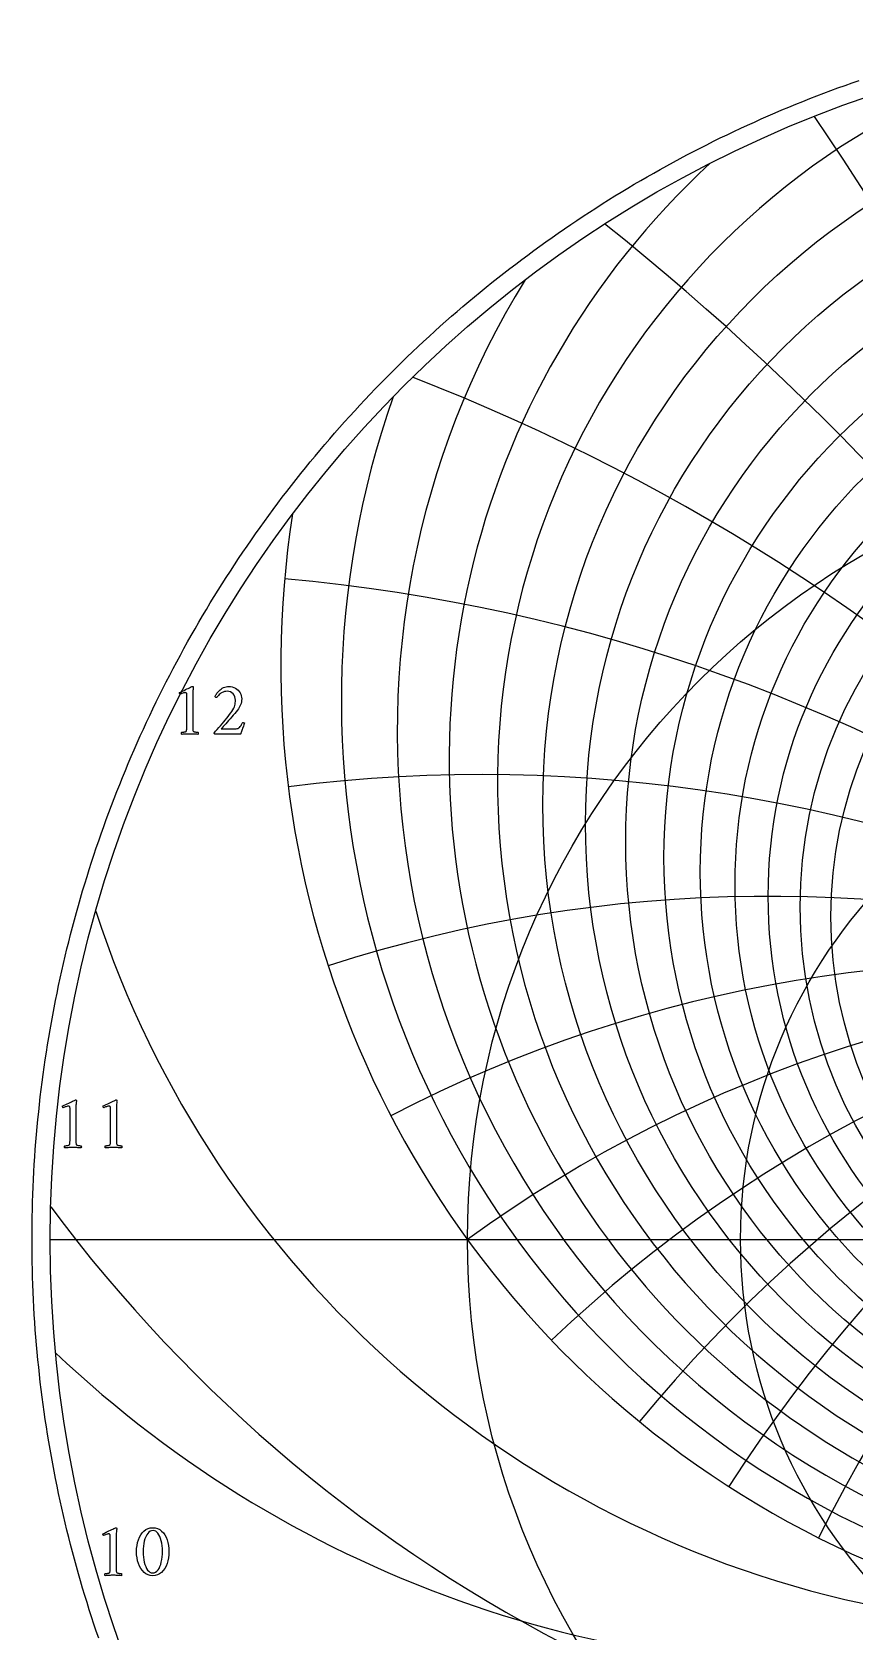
# Model space of a CAD drawing. Header units: millimetres. Extents: x -96 to 96, y -96 to 98.
# Drawn here: x -95.9 to -31.5, y -30.7 to 94.5 of the extents above; entities that cross this region are included whole.
import ezdxf

# ---------------------------------------------------------------- set-up
doc = ezdxf.new("R2010")
doc.units = ezdxf.units.MM
for name, color, linetype in [('CUT_OUTER', 1, 'Continuous'), ('ENGRAVE', 7, 'Continuous'), ('ENGRAVE_FINE', 8, 'Continuous'), ('TEXT', 5, 'Continuous')]:
    doc.layers.add(name, color=color, linetype=linetype)

msp = doc.modelspace()

# ---------------------------------------------------------------- linework, layer by layer
at = {"layer": 'CUT_OUTER'}
msp.add_lwpolyline([(-90.7074, -31.2054), (-90.8971, -30.6482), (-91.0835, -30.0899), (-91.2664, -29.5305), (-91.4459, -28.9699), (-91.6219, -28.4083), (-91.7945, -27.8456), (-91.9636, -27.2818), (-92.1293, -26.717), (-92.2915, -26.1512), (-92.4502, -25.5844), (-92.6055, -25.0167), (-92.7572, -24.448), (-92.9055, -23.8784), (-93.0502, -23.3079), (-93.1915, -22.7365), (-93.3293, -22.1642), (-93.4635, -21.5912), (-93.5942, -21.0173), (-93.7214, -20.4426), (-93.8451, -19.8672), (-93.9652, -19.291), (-94.0818, -18.714), (-94.1949, -18.1364), (-94.3044, -17.5581), (-94.4104, -16.9791), (-94.5128, -16.3995), (-94.6116, -15.8193), (-94.7069, -15.2385), (-94.7986, -14.6571), (-94.8868, -14.0751), (-94.9713, -13.4926), (-95.0523, -12.9097), (-95.1298, -12.3262), (-95.2036, -11.7422), (-95.2739, -11.1579), (-95.3405, -10.5731), (-95.4036, -9.9879), (-95.4631, -9.4023), (-95.519, -8.8164), (-95.5713, -8.2301), (-95.62, -7.6435), (-95.6651, -7.0567), (-95.7066, -6.4696), (-95.7445, -5.8822), (-95.7788, -5.2946), (-95.8095, -4.7068), (-95.8365, -4.1189), (-95.86, -3.5307), (-95.8799, -2.9425), (-95.8961, -2.3541), (-95.9087, -1.7657), (-95.9178, -1.1771), (-95.9232, -0.5886), (-95.925, 0), (-95.9232, 0.5886), (-95.9178, 1.1771), (-95.9087, 1.7657), (-95.8961, 2.3541), (-95.8799, 2.9425), (-95.86, 3.5307), (-95.8365, 4.1189), (-95.8095, 4.7068), (-95.7788, 5.2946), (-95.7445, 5.8822), (-95.7066, 6.4696), (-95.6651, 7.0567), (-95.62, 7.6435), (-95.5713, 8.2301), (-95.519, 8.8164), (-95.4631, 9.4023), (-95.4036, 9.9879), (-95.3405, 10.5731), (-95.2739, 11.1579), (-95.2036, 11.7422), (-95.1298, 12.3262), (-95.0523, 12.9097), (-94.9713, 13.4926), (-94.8868, 14.0751), (-94.7986, 14.6571), (-94.7069, 15.2385), (-94.6116, 15.8193), (-94.5128, 16.3995), (-94.4104, 16.9791), (-94.3044, 17.5581), (-94.1949, 18.1364), (-94.0818, 18.714), (-93.9652, 19.291), (-93.8451, 19.8672), (-93.7214, 20.4426), (-93.5942, 21.0173), (-93.4635, 21.5912), (-93.3293, 22.1642), (-93.1915, 22.7365), (-93.0502, 23.3079), (-92.9055, 23.8784), (-92.7572, 24.448), (-92.6055, 25.0167), (-92.4502, 25.5844), (-92.2915, 26.1512), (-92.1293, 26.717), (-91.9636, 27.2818), (-91.7945, 27.8456), (-91.6219, 28.4083), (-91.4459, 28.9699), (-91.2664, 29.5305), (-91.0835, 30.0899), (-90.8971, 30.6482), (-90.7074, 31.2054), (-90.5142, 31.7614), (-90.3176, 32.3162), (-90.1176, 32.8697), (-89.9142, 33.4221), (-89.7075, 33.9731), (-89.4973, 34.5229), (-89.2838, 35.0714), (-89.0669, 35.6186), (-88.8467, 36.1644), (-88.6231, 36.7089), (-88.3962, 37.252), (-88.166, 37.7937), (-87.9324, 38.334), (-87.6956, 38.8728), (-87.4554, 39.4101), (-87.2119, 39.946), (-86.9652, 40.4804), (-86.7152, 41.0132), (-86.4619, 41.5445), (-86.2053, 42.0743), (-85.9456, 42.6024), (-85.6825, 43.129), (-85.4163, 43.6539), (-85.1468, 44.1772), (-84.8742, 44.6988), (-84.5983, 45.2187), (-84.3192, 45.737), (-84.037, 46.2535), (-83.7516, 46.7682), (-83.4631, 47.2813), (-83.1714, 47.7925), (-82.8766, 48.3019), (-82.5787, 48.8095), (-82.2776, 49.3153), (-81.9735, 49.8192), (-81.6662, 50.3213), (-81.3559, 50.8214), (-81.0426, 51.3196), (-80.7262, 51.8159), (-80.4067, 52.3103), (-80.0842, 52.8027), (-79.7587, 53.2931), (-79.4302, 53.7815), (-79.0987, 54.2678), (-78.7643, 54.7521), (-78.4268, 55.2344), (-78.0864, 55.7146), (-77.7431, 56.1927), (-77.3969, 56.6686), (-77.0477, 57.1425), (-76.6956, 57.6141), (-76.3407, 58.0836), (-75.9828, 58.551), (-75.6221, 59.0161), (-75.2586, 59.479), (-74.8922, 59.9396), (-74.523, 60.398), (-74.151, 60.8542), (-73.7762, 61.308), (-73.3987, 61.7595), (-73.0183, 62.2087), (-72.6353, 62.6556), (-72.2494, 63.1001), (-71.8609, 63.5422), (-71.4697, 63.982), (-71.0757, 64.4193), (-70.6791, 64.8542), (-70.2799, 65.2867), (-69.8779, 65.7167), (-69.4734, 66.1442), (-69.0662, 66.5692), (-68.6565, 66.9917), (-68.2441, 67.4117), (-67.8292, 67.8292), (-67.4117, 68.2441), (-66.9917, 68.6565), (-66.5692, 69.0662), (-66.1442, 69.4734), (-65.7167, 69.8779), (-65.2867, 70.2799), (-64.8542, 70.6791), (-64.4193, 71.0757), (-63.982, 71.4697), (-63.5422, 71.8609), (-63.1001, 72.2494), (-62.6556, 72.6353), (-62.2087, 73.0183), (-61.7595, 73.3987), (-61.308, 73.7762), (-60.8542, 74.151), (-60.398, 74.523), (-59.9396, 74.8922), (-59.479, 75.2586), (-59.0161, 75.6221), (-58.551, 75.9828), (-58.0836, 76.3407), (-57.6141, 76.6956), (-57.1425, 77.0477), (-56.6686, 77.3969), (-56.1927, 77.7431), (-55.7146, 78.0864), (-55.2344, 78.4268), (-54.7521, 78.7643), (-54.2678, 79.0987), (-53.7815, 79.4302), (-53.2931, 79.7587), (-52.8027, 80.0842), (-52.3103, 80.4067), (-51.8159, 80.7262), (-51.3196, 81.0426), (-50.8214, 81.3559), (-50.3213, 81.6662), (-49.8192, 81.9735), (-49.3153, 82.2776), (-48.8095, 82.5787), (-48.3019, 82.8766), (-47.7925, 83.1714), (-47.2813, 83.4631), (-46.7682, 83.7516), (-46.2535, 84.037), (-45.737, 84.3192), (-45.2187, 84.5983), (-44.6988, 84.8742), (-44.1772, 85.1468), (-43.6539, 85.4163), (-43.129, 85.6825), (-42.6024, 85.9456), (-42.0743, 86.2053), (-41.5445, 86.4619), (-41.0132, 86.7152), (-40.4804, 86.9652), (-39.946, 87.2119), (-39.4101, 87.4554), (-38.8728, 87.6956), (-38.334, 87.9324), (-37.7937, 88.166), (-37.252, 88.3962), (-36.7089, 88.6231), (-36.1644, 88.8467), (-35.6186, 89.0669), (-35.0714, 89.2838), (-34.5229, 89.4973), (-33.9731, 89.7075), (-33.4221, 89.9142), (-32.8697, 90.1176), (-32.3162, 90.3176), (-31.7614, 90.5142), (-31.2054, 90.7074)], dxfattribs=at)
at = {"layer": 'ENGRAVE'}
msp.add_lwpolyline([(-94.5, 0), (94.5, 0)], dxfattribs=at)
for centre, radius in [((0, 0), 94.5), ((0, 34.0498), 55.9551), ((0, 27.7763), 40.9248), ((0, 0), 61.8587), ((0, 0), 40.492)]:
    msp.add_circle(centre, radius, dxfattribs=at)
for centre, radius, start, end in [((0, 44.943), 76.4616, 171.093987, 8.906013), ((-13.6593, 50.9771), 81.3126, 198.1173, 259.6686), ((0, -85.1412), 105.2403, 54, 126), ((0, -85.1412), 105.2403, 54, 126), ((-32.4095, 56.1348), 89.5991, 226.501403, 275.742444)]:
    msp.add_arc(centre, radius, start, end, dxfattribs=at)
at = {"layer": 'ENGRAVE_FINE'}
for centre, radius in [((0, 32.521), 52.6202), ((0, 31.1462), 49.4696), ((0, 29.9071), 46.4821), ((0, 28.7881), 43.6391), ((0, 26.8603), 38.3251), ((0, 26.0306), 35.8281), ((0, 25.2789), 33.4228)]:
    msp.add_circle(centre, radius, dxfattribs=at)
for centre, radius, start, end in [((0, 35.7544), 59.4997, 104.901129, 75.098871), ((-289.1454, -85.1412), 307.7021, 10.267692, 34.218624), ((-289.1454, -85.1412), 307.7021, 10.267692, 34.218624), ((0, 37.6608), 63.2835, 132.62778, 47.37222), ((-182.2816, -85.1412), 210.4806, 15.548702, 51.45419), ((-182.2816, -85.1412), 210.4806, 15.548702, 51.45419), ((0, 39.8006), 67.3418, 148.369607, 31.630393), ((-125.4205, -85.1412), 163.7248, 21.012524, 68.778271), ((-125.4205, -85.1412), 163.7248, 21.012524, 68.778271), ((0, 42.2122), 71.7173, 160.6615, 19.3385), ((-88.3071, -85.1412), 137.3815, 26.730809, 84.928272), ((-88.3071, -85.1412), 137.3815, 26.730809, 84.928272), ((88.3071, -85.1412), 137.3815, 95.071728, 153.269191), ((88.3071, -85.1412), 137.3815, 95.071728, 153.269191), ((-60.7605, -85.1412), 121.521, 32.785093, 97.141651), ((-60.7605, -85.1412), 121.521, 32.785093, 97.141651), ((60.7605, -85.1412), 121.521, 82.858349, 147.214907), ((60.7605, -85.1412), 121.521, 82.858349, 147.214907), ((-38.3043, -85.1412), 111.9944, 39.270113, 107.914903), ((-38.3043, -85.1412), 111.9944, 39.270113, 107.914903), ((38.3043, -85.1412), 111.9944, 72.085097, 140.729887), ((38.3043, -85.1412), 111.9944, 72.085097, 140.729887), ((-18.5567, -85.1412), 106.8638, 46.297545, 117.465342), ((-18.5567, -85.1412), 106.8638, 46.297545, 117.465342), ((18.5567, -85.1412), 106.8638, 62.534658, 133.702455), ((18.5567, -85.1412), 106.8638, 62.534658, 133.702455), ((0, 72.7193), 117.6622, 216.596965, 323.403035)]:
    msp.add_arc(centre, radius, start, end, dxfattribs=at)
at = {"layer": 'TEXT'}
for points in [[(-83.8088, 40.2232), (-83.8088, 42.5779), (-83.8104, 42.6357), (-83.8155, 42.6838), (-83.8239, 42.7221), (-83.8356, 42.7508), (-83.8514, 42.7717), (-83.8721, 42.7866), (-83.8976, 42.7955), (-83.928, 42.7985), (-83.9653, 42.7957), (-84.0115, 42.7873), (-84.0666, 42.7734), (-84.1307, 42.7538), (-84.1951, 42.7324), (-84.2514, 42.7128), (-84.2995, 42.6951), (-84.3393, 42.6793), (-84.3628, 42.7013), (-84.3796, 42.7255), (-84.3896, 42.7519), (-84.393, 42.7806), (-84.393, 42.781), (-84.393, 42.7821), (-84.393, 42.784), (-84.393, 42.7866), (-84.3922, 42.7974), (-84.39, 42.806), (-84.3863, 42.8123), (-84.3811, 42.8164), (-84.2624, 42.8702), (-84.1448, 42.9244), (-84.0284, 42.979), (-83.9131, 43.034), (-83.8032, 43.0867), (-83.703, 43.1346), (-83.6124, 43.1776), (-83.5316, 43.2158), (-83.4647, 43.2471), (-83.4161, 43.2695), (-83.3857, 43.2829), (-83.3736, 43.2873), (-83.3617, 43.2873), (-83.3479, 43.2851), (-83.3363, 43.2784), (-83.327, 43.2672), (-83.3199, 43.2516), (-83.3144, 43.2344), (-83.3095, 43.2188), (-83.3054, 43.2046), (-83.3021, 43.192), (-83.3036, 43.1828), (-83.308, 43.1554), (-83.3155, 43.1098), (-83.3259, 43.0459), (-83.3363, 42.9652), (-83.3438, 42.8693), (-83.3483, 42.7581), (-83.3498, 42.6316), (-83.3498, 40.2232), (-83.3496, 40.1588), (-83.349, 40.0966), (-83.3481, 40.0366), (-83.3468, 39.9788), (-83.344, 39.9248), (-83.3386, 39.876), (-83.3306, 39.8324), (-83.3199, 39.794), (-83.3099, 39.7795), (-83.2916, 39.7657), (-83.2652, 39.7527), (-83.2305, 39.7404), (-83.1912, 39.7294), (-83.1508, 39.7202), (-83.1093, 39.713), (-83.0666, 39.7076), (-83.0265, 39.7037), (-82.9928, 39.7009), (-82.9654, 39.6992), (-82.9444, 39.6986), (-82.9364, 39.6845), (-82.9302, 39.6659), (-82.9259, 39.6428), (-82.9235, 39.6152), (-82.9237, 39.5876), (-82.9272, 39.5645), (-82.9341, 39.5459), (-82.9444, 39.5317), (-83.0319, 39.5375), (-83.1158, 39.5429), (-83.1959, 39.5479), (-83.2723, 39.5526), (-83.3483, 39.5565), (-83.4272, 39.5593), (-83.5092, 39.561), (-83.5942, 39.5615), (-83.6758, 39.561), (-83.7536, 39.5593), (-83.8278, 39.5565), (-83.8982, 39.5526), (-83.9694, 39.5479), (-84.0457, 39.5429), (-84.1273, 39.5375), (-84.2141, 39.5317), (-84.2244, 39.5459), (-84.2313, 39.5645), (-84.2348, 39.5876), (-84.235, 39.6152), (-84.2326, 39.6428), (-84.2283, 39.6659), (-84.2221, 39.6845), (-84.2141, 39.6986), (-84.1931, 39.6992), (-84.1657, 39.7009), (-84.132, 39.7037), (-84.0919, 39.7076), (-84.0493, 39.713), (-84.0077, 39.7202), (-83.9673, 39.7294), (-83.928, 39.7404), (-83.8937, 39.7527), (-83.8684, 39.7657), (-83.852, 39.7795), (-83.8445, 39.794), (-83.8337, 39.8324), (-83.8252, 39.876), (-83.8188, 39.9248), (-83.8147, 39.9788), (-83.8121, 40.0366), (-83.8103, 40.0966), (-83.8091, 40.1588), (-83.8088, 40.2232)], [(-79.2901, 40.42), (-79.3203, 40.346), (-79.3512, 40.2672), (-79.3829, 40.1836), (-79.4153, 40.0951), (-79.4473, 40.0058), (-79.4779, 39.92), (-79.507, 39.8374), (-79.5345, 39.7583), (-79.5591, 39.6871), (-79.5792, 39.6286), (-79.5949, 39.5828), (-79.6061, 39.5496), (-81.621, 39.5496), (-81.6301, 39.5565), (-81.6396, 39.5653), (-81.6495, 39.5759), (-81.6597, 39.5884), (-81.6689, 39.6012), (-81.6754, 39.6129), (-81.6793, 39.6236), (-81.6806, 39.6331), (-81.5576, 39.7717), (-81.4332, 39.9132), (-81.3073, 40.0578), (-81.1798, 40.2053), (-81.0532, 40.354), (-80.9295, 40.5019), (-80.8088, 40.6491), (-80.691, 40.7955), (-80.5789, 40.9386), (-80.4749, 41.0757), (-80.3792, 41.2068), (-80.2916, 41.332), (-80.2102, 41.4591), (-80.1448, 41.5779), (-80.0954, 41.6886), (-80.0621, 41.7911), (-80.0399, 41.8905), (-80.0241, 41.9922), (-80.0146, 42.0962), (-80.0114, 42.2024), (-80.0228, 42.3455), (-80.0569, 42.4766), (-80.1137, 42.5958), (-80.1932, 42.7031), (-80.2903, 42.7918), (-80.3997, 42.8551), (-80.5213, 42.8931), (-80.6552, 42.9058), (-80.7678, 42.8995), (-80.8728, 42.8805), (-80.9705, 42.8488), (-81.0606, 42.8045), (-81.143, 42.7527), (-81.2171, 42.6987), (-81.283, 42.6424), (-81.3408, 42.5839), (-81.39, 42.528), (-81.4302, 42.4796), (-81.4615, 42.4386), (-81.4839, 42.4051), (-81.5019, 42.4075), (-81.5204, 42.4148), (-81.5392, 42.4269), (-81.5584, 42.4438), (-81.5753, 42.4619), (-81.5874, 42.4773), (-81.5947, 42.4902), (-81.5971, 42.5004), (-81.5843, 42.5319), (-81.5636, 42.5727), (-81.5351, 42.6228), (-81.4988, 42.6823), (-81.4546, 42.7471), (-81.4026, 42.8134), (-81.3428, 42.8812), (-81.2752, 42.9505), (-81.2009, 43.018), (-81.121, 43.0802), (-81.0355, 43.1372), (-80.9444, 43.189), (-80.8477, 43.232), (-80.7454, 43.2627), (-80.6376, 43.2812), (-80.5241, 43.2873), (-80.3872, 43.2786), (-80.2566, 43.2523), (-80.1323, 43.2085), (-80.0144, 43.1472), (-79.9056, 43.0722), (-79.8087, 42.987), (-79.7238, 42.8918), (-79.6508, 42.7866), (-79.5921, 42.6744), (-79.5502, 42.5586), (-79.525, 42.439), (-79.5166, 42.3156), (-79.5222, 42.1923), (-79.539, 42.0727), (-79.5669, 41.9569), (-79.6061, 41.8447), (-79.6549, 41.7363), (-79.7119, 41.6316), (-79.7771, 41.5306), (-79.8505, 41.4334), (-79.9546, 41.3061), (-80.0643, 41.1748), (-80.1796, 41.0394), (-80.3006, 40.8998), (-80.4226, 40.7605), (-80.5412, 40.6256), (-80.6566, 40.4952), (-80.7685, 40.3693), (-80.8732, 40.2517), (-80.9667, 40.1465), (-81.0491, 40.0535), (-81.1202, 39.9729), (-79.9637, 39.9729), (-79.8812, 39.9798), (-79.8065, 40.0004), (-79.7396, 40.0349), (-79.6806, 40.0831), (-79.6264, 40.1455), (-79.574, 40.2225), (-79.5235, 40.314), (-79.4749, 40.42), (-79.4663, 40.4356), (-79.4526, 40.4468), (-79.4336, 40.4535), (-79.4093, 40.4557), (-79.3989, 40.455), (-79.3855, 40.4527), (-79.3691, 40.449), (-79.3497, 40.4438), (-79.3304, 40.4378), (-79.314, 40.4319), (-79.3005, 40.4259), (-79.2901, 40.42)], [(-92.9509, 7.8631), (-92.9509, 10.2178), (-92.9526, 10.2755), (-92.9576, 10.3236), (-92.966, 10.362), (-92.9777, 10.3907), (-92.9936, 10.4115), (-93.0143, 10.4264), (-93.0398, 10.4354), (-93.0701, 10.4384), (-93.1074, 10.4356), (-93.1536, 10.4272), (-93.2087, 10.4132), (-93.2728, 10.3936), (-93.3373, 10.3722), (-93.3935, 10.3527), (-93.4416, 10.335), (-93.4815, 10.3191), (-93.5049, 10.3411), (-93.5217, 10.3653), (-93.5318, 10.3918), (-93.5351, 10.4205), (-93.5351, 10.4208), (-93.5351, 10.422), (-93.5351, 10.4238), (-93.5351, 10.4264), (-93.5344, 10.4372), (-93.5321, 10.4458), (-93.5284, 10.4521), (-93.5232, 10.4562), (-93.4045, 10.5101), (-93.287, 10.5643), (-93.1706, 10.6189), (-93.0552, 10.6738), (-92.9453, 10.7265), (-92.8451, 10.7744), (-92.7546, 10.8175), (-92.6737, 10.8556), (-92.6068, 10.8869), (-92.5582, 10.9093), (-92.5279, 10.9227), (-92.5157, 10.9272), (-92.5038, 10.9272), (-92.49, 10.9249), (-92.4785, 10.9182), (-92.4692, 10.9071), (-92.4621, 10.8914), (-92.4565, 10.8743), (-92.4517, 10.8586), (-92.4476, 10.8445), (-92.4442, 10.8318), (-92.4457, 10.8227), (-92.4502, 10.7953), (-92.4576, 10.7496), (-92.4681, 10.6857), (-92.4785, 10.6051), (-92.4859, 10.5091), (-92.4904, 10.3979), (-92.4919, 10.2714), (-92.4919, 7.8631), (-92.4917, 7.7986), (-92.4912, 7.7364), (-92.4902, 7.6764), (-92.4889, 7.6187), (-92.4861, 7.5646), (-92.4807, 7.5158), (-92.4727, 7.4722), (-92.4621, 7.4339), (-92.452, 7.4193), (-92.4338, 7.4055), (-92.4073, 7.3925), (-92.3727, 7.3802), (-92.3334, 7.3692), (-92.2929, 7.3601), (-92.2514, 7.3528), (-92.2087, 7.3474), (-92.1687, 7.3435), (-92.135, 7.3407), (-92.1076, 7.339), (-92.0865, 7.3385), (-92.0785, 7.3243), (-92.0724, 7.3057), (-92.0681, 7.2826), (-92.0657, 7.255), (-92.0659, 7.2275), (-92.0694, 7.2044), (-92.0763, 7.1857), (-92.0865, 7.1716), (-92.1741, 7.1773), (-92.2579, 7.1827), (-92.338, 7.1878), (-92.4144, 7.1924), (-92.4904, 7.1963), (-92.5694, 7.1991), (-92.6514, 7.2008), (-92.7363, 7.2014), (-92.8179, 7.2008), (-92.8958, 7.1991), (-92.9699, 7.1963), (-93.0403, 7.1924), (-93.1115, 7.1878), (-93.1879, 7.1827), (-93.2695, 7.1773), (-93.3563, 7.1716), (-93.3665, 7.1857), (-93.3734, 7.2044), (-93.377, 7.2275), (-93.3772, 7.255), (-93.3747, 7.2826), (-93.3704, 7.3057), (-93.3643, 7.3243), (-93.3563, 7.3385), (-93.3352, 7.339), (-93.3079, 7.3407), (-93.2741, 7.3435), (-93.2341, 7.3474), (-93.1914, 7.3528), (-93.1499, 7.3601), (-93.1095, 7.3692), (-93.0701, 7.3802), (-93.0359, 7.3925), (-93.0105, 7.4055), (-92.9941, 7.4193), (-92.9867, 7.4339), (-92.9759, 7.4722), (-92.9673, 7.5158), (-92.961, 7.5646), (-92.9569, 7.6187), (-92.9543, 7.6764), (-92.9524, 7.7364), (-92.9513, 7.7986), (-92.9509, 7.8631)], [(-89.7795, 7.8631), (-89.7795, 10.2178), (-89.7812, 10.2755), (-89.7862, 10.3236), (-89.7946, 10.362), (-89.8063, 10.3907), (-89.8222, 10.4115), (-89.8429, 10.4264), (-89.8684, 10.4354), (-89.8987, 10.4384), (-89.936, 10.4356), (-89.9822, 10.4272), (-90.0373, 10.4132), (-90.1014, 10.3936), (-90.1659, 10.3722), (-90.2221, 10.3527), (-90.2702, 10.335), (-90.3101, 10.3191), (-90.3335, 10.3411), (-90.3503, 10.3653), (-90.3604, 10.3918), (-90.3637, 10.4205), (-90.3637, 10.4208), (-90.3637, 10.422), (-90.3637, 10.4238), (-90.3637, 10.4264), (-90.363, 10.4372), (-90.3607, 10.4458), (-90.357, 10.4521), (-90.3518, 10.4562), (-90.2331, 10.5101), (-90.1156, 10.5643), (-89.9991, 10.6189), (-89.8838, 10.6738), (-89.7739, 10.7265), (-89.6737, 10.7744), (-89.5832, 10.8175), (-89.5023, 10.8556), (-89.4354, 10.8869), (-89.3868, 10.9093), (-89.3564, 10.9227), (-89.3443, 10.9272), (-89.3324, 10.9272), (-89.3186, 10.9249), (-89.3071, 10.9182), (-89.2978, 10.9071), (-89.2907, 10.8914), (-89.2851, 10.8743), (-89.2803, 10.8586), (-89.2762, 10.8445), (-89.2728, 10.8318), (-89.2743, 10.8227), (-89.2788, 10.7953), (-89.2862, 10.7496), (-89.2966, 10.6857), (-89.3071, 10.6051), (-89.3145, 10.5091), (-89.319, 10.3979), (-89.3205, 10.2714), (-89.3205, 7.8631), (-89.3203, 7.7986), (-89.3197, 7.7364), (-89.3188, 7.6764), (-89.3175, 7.6187), (-89.3147, 7.5646), (-89.3093, 7.5158), (-89.3013, 7.4722), (-89.2907, 7.4339), (-89.2806, 7.4193), (-89.2624, 7.4055), (-89.2359, 7.3925), (-89.2013, 7.3802), (-89.162, 7.3692), (-89.1215, 7.3601), (-89.08, 7.3528), (-89.0373, 7.3474), (-88.9973, 7.3435), (-88.9636, 7.3407), (-88.9362, 7.339), (-88.9151, 7.3385), (-88.9071, 7.3243), (-88.901, 7.3057), (-88.8967, 7.2826), (-88.8943, 7.255), (-88.8944, 7.2275), (-88.898, 7.2044), (-88.9049, 7.1857), (-88.9151, 7.1716), (-89.0027, 7.1773), (-89.0865, 7.1827), (-89.1666, 7.1878), (-89.243, 7.1924), (-89.319, 7.1963), (-89.398, 7.1991), (-89.48, 7.2008), (-89.5649, 7.2014), (-89.6465, 7.2008), (-89.7244, 7.1991), (-89.7985, 7.1963), (-89.8689, 7.1924), (-89.9401, 7.1878), (-90.0165, 7.1827), (-90.0981, 7.1773), (-90.1849, 7.1716), (-90.1951, 7.1857), (-90.202, 7.2044), (-90.2056, 7.2275), (-90.2057, 7.255), (-90.2033, 7.2826), (-90.199, 7.3057), (-90.1929, 7.3243), (-90.1849, 7.3385), (-90.1638, 7.339), (-90.1364, 7.3407), (-90.1027, 7.3435), (-90.0627, 7.3474), (-90.02, 7.3528), (-89.9785, 7.3601), (-89.938, 7.3692), (-89.8987, 7.3802), (-89.8645, 7.3925), (-89.8391, 7.4055), (-89.8227, 7.4193), (-89.8153, 7.4339), (-89.8045, 7.4722), (-89.7959, 7.5158), (-89.7896, 7.5646), (-89.7855, 7.6187), (-89.7829, 7.6764), (-89.781, 7.7364), (-89.7799, 7.7986), (-89.7795, 7.8631)], [(-89.7984, -25.6156), (-89.7984, -23.2609), (-89.8, -23.2031), (-89.8051, -23.1551), (-89.8134, -23.1167), (-89.8252, -23.088), (-89.841, -23.0671), (-89.8617, -23.0522), (-89.8872, -23.0433), (-89.9176, -23.0403), (-89.9548, -23.0431), (-90.001, -23.0515), (-90.0562, -23.0654), (-90.1203, -23.085), (-90.1847, -23.1064), (-90.241, -23.126), (-90.289, -23.1437), (-90.3289, -23.1595), (-90.3524, -23.1375), (-90.3691, -23.1133), (-90.3792, -23.0869), (-90.3826, -23.0582), (-90.3826, -23.0578), (-90.3826, -23.0567), (-90.3826, -23.0548), (-90.3826, -23.0522), (-90.3818, -23.0414), (-90.3796, -23.0328), (-90.3759, -23.0265), (-90.3706, -23.0224), (-90.252, -22.9686), (-90.1344, -22.9144), (-90.018, -22.8598), (-89.9027, -22.8048), (-89.7928, -22.7521), (-89.6925, -22.7042), (-89.602, -22.6612), (-89.5212, -22.623), (-89.4543, -22.5917), (-89.4057, -22.5694), (-89.3753, -22.5559), (-89.3632, -22.5515), (-89.3513, -22.5515), (-89.3375, -22.5537), (-89.3259, -22.5604), (-89.3166, -22.5716), (-89.3095, -22.5872), (-89.3039, -22.6044), (-89.2991, -22.62), (-89.295, -22.6342), (-89.2916, -22.6469), (-89.2931, -22.656), (-89.2976, -22.6834), (-89.3051, -22.729), (-89.3155, -22.7929), (-89.3259, -22.8736), (-89.3334, -22.9695), (-89.3378, -23.0807), (-89.3393, -23.2072), (-89.3393, -25.6156), (-89.3391, -25.68), (-89.3386, -25.7423), (-89.3377, -25.8022), (-89.3364, -25.86), (-89.3336, -25.914), (-89.3282, -25.9628), (-89.3201, -26.0064), (-89.3095, -26.0448), (-89.2995, -26.0593), (-89.2812, -26.0731), (-89.2548, -26.0861), (-89.2201, -26.0984), (-89.1808, -26.1094), (-89.1404, -26.1186), (-89.0988, -26.1258), (-89.0562, -26.1312), (-89.0161, -26.1351), (-88.9824, -26.1379), (-88.955, -26.1396), (-88.934, -26.1402), (-88.926, -26.1543), (-88.9198, -26.173), (-88.9155, -26.1961), (-88.9131, -26.2236), (-88.9133, -26.2512), (-88.9168, -26.2743), (-88.9237, -26.2929), (-88.934, -26.3071), (-89.0215, -26.3013), (-89.1054, -26.2959), (-89.1855, -26.2909), (-89.2618, -26.2862), (-89.3378, -26.2823), (-89.4168, -26.2795), (-89.4988, -26.2778), (-89.5837, -26.2773), (-89.6653, -26.2778), (-89.7432, -26.2795), (-89.8174, -26.2823), (-89.8878, -26.2862), (-89.9589, -26.2909), (-90.0353, -26.2959), (-90.1169, -26.3013), (-90.2037, -26.3071), (-90.214, -26.2929), (-90.2209, -26.2743), (-90.2244, -26.2512), (-90.2246, -26.2236), (-90.2222, -26.1961), (-90.2179, -26.173), (-90.2117, -26.1543), (-90.2037, -26.1402), (-90.1827, -26.1396), (-90.1553, -26.1379), (-90.1216, -26.1351), (-90.0815, -26.1312), (-90.0389, -26.1258), (-89.9973, -26.1186), (-89.9569, -26.1094), (-89.9176, -26.0984), (-89.8833, -26.0861), (-89.858, -26.0731), (-89.8416, -26.0593), (-89.8341, -26.0448), (-89.8233, -26.0064), (-89.8147, -25.9628), (-89.8084, -25.914), (-89.8043, -25.86), (-89.8017, -25.8022), (-89.7998, -25.7423), (-89.7987, -25.68), (-89.7984, -25.6156)], [(-86.4779, -22.5574), (-86.2803, -22.5735), (-86.0986, -22.6215), (-85.933, -22.7016), (-85.7834, -22.8138), (-85.6504, -22.9526), (-85.5345, -23.1126), (-85.4358, -23.2938), (-85.3542, -23.4963), (-85.2903, -23.7145), (-85.2447, -23.9427), (-85.2173, -24.181), (-85.2082, -24.4293), (-85.2175, -24.6776), (-85.2454, -24.9159), (-85.292, -25.1441), (-85.3572, -25.3622), (-85.4401, -25.5649), (-85.5398, -25.7467), (-85.6562, -25.9077), (-85.7894, -26.0478), (-85.9386, -26.1612), (-86.1031, -26.2423), (-86.2829, -26.2909), (-86.4779, -26.3071), (-86.6679, -26.2909), (-86.8445, -26.2423), (-87.0077, -26.1612), (-87.1575, -26.0478), (-87.2922, -25.9077), (-87.4101, -25.7467), (-87.5113, -25.5649), (-87.5957, -25.3622), (-87.6622, -25.1441), (-87.7097, -24.9159), (-87.7382, -24.6776), (-87.7477, -24.4293), (-87.7384, -24.181), (-87.7104, -23.9427), (-87.6638, -23.7145), (-87.5986, -23.4963), (-87.5156, -23.2938), (-87.4153, -23.1126), (-87.298, -22.9526), (-87.1635, -22.8138), (-87.0133, -22.7016), (-86.849, -22.6215), (-86.6705, -22.5735), (-86.4779, -22.5574)], [(-86.4481, -22.772), (-86.566, -22.786), (-86.6754, -22.8279), (-86.7762, -22.8978), (-86.8684, -22.9956), (-86.9513, -23.1169), (-87.0241, -23.2571), (-87.0869, -23.4164), (-87.1396, -23.5947), (-87.1813, -23.7877), (-87.2112, -23.9911), (-87.229, -24.205), (-87.235, -24.4293), (-87.229, -24.6511), (-87.2112, -24.8637), (-87.1813, -25.0669), (-87.1396, -25.2609), (-87.0876, -25.4406), (-87.0271, -25.6014), (-86.958, -25.7432), (-86.8803, -25.8659), (-86.7952, -25.9651), (-86.7037, -26.0358), (-86.6059, -26.0783), (-86.5018, -26.0925), (-86.3762, -26.0779), (-86.2618, -26.0344), (-86.1586, -25.9617), (-86.0666, -25.86), (-85.9855, -25.7341), (-85.9153, -25.5887), (-85.8559, -25.4241), (-85.8073, -25.24), (-85.7695, -25.0422), (-85.7424, -24.8361), (-85.7262, -24.6219), (-85.7208, -24.3995), (-85.7266, -24.1757), (-85.7439, -23.9636), (-85.7728, -23.7629), (-85.8132, -23.5738), (-85.8639, -23.3998), (-85.9235, -23.2445), (-85.9921, -23.1077), (-86.0696, -22.9896), (-86.1547, -22.8944), (-86.2462, -22.8264), (-86.344, -22.7856), (-86.4481, -22.772)]]:
    msp.add_lwpolyline(points, close=True, dxfattribs=at)

doc.saveas('drawing.dxf')
